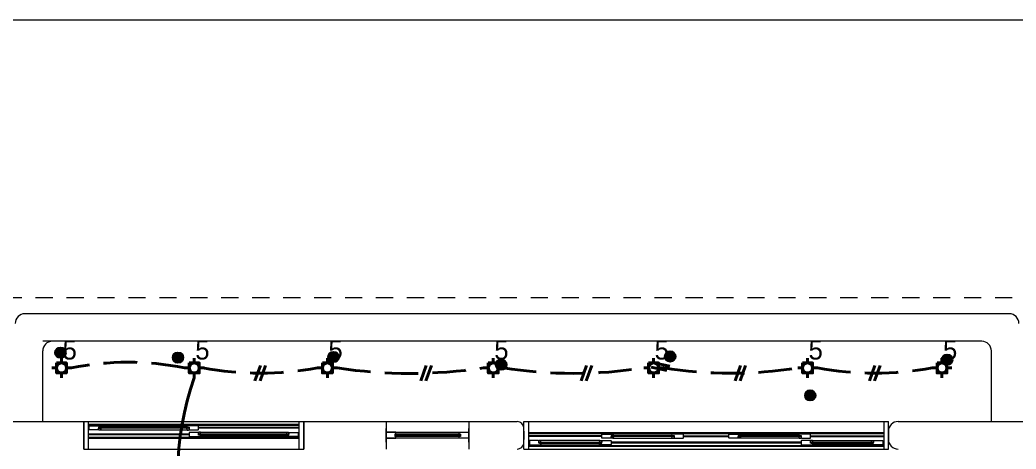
# Model space of a CAD drawing. Header units: metres. Extents: x 14 to 2416, y -346 to 476.
# Drawn here: x 137.16 to 144.4, y -66.27 to -63.15 of the extents above; entities that cross this region are included whole.
import ezdxf

# ---------------------------------------------------------------- set-up
doc = ezdxf.new("R2010")
doc.units = ezdxf.units.M
for name, pattern in [('0', [0]), ('Dash Style-2', [0.694425, 0.48607, -0.208355]), ('HIDDEN2', [0.1875, 0.125, -0.0625])]:
    doc.linetypes.add(name, pattern=pattern)
doc.layers.get('0').update_dxf_attribs({"linetype": '0', "lineweight": 20})
doc.layers.get('Defpoints').update_dxf_attribs({"color": 6})
for name, color, linetype, lineweight in [('A-ANNO-TEXT', 20, 'Continuous', 13), ('A-DOOR', 35, 'Continuous', 5), ('A-WALL', 250, 'Continuous', 20), ('cristales', 131, 'Continuous', 0), ('E Salida Luces', 22, 'Continuous', 40), ('E Tuberia Emp Losa', 22, 'Continuous', 40), ('E Tuberia Emp Piso', 24, 'Dash Style-2', 40), ('muros bajitos', 252, 'Continuous', 5), ('piscina', 131, 'Continuous', 0)]:
    doc.layers.add(name, color=color, linetype=linetype, lineweight=lineweight)
doc.layers.add('MAVA Luminarias', color=1, linetype='Continuous')
doc.layers.add('Techos 1', color=7, linetype='HIDDEN2', lineweight=9, true_color=0x42391a)
doc.styles.add('CENTURY GOTHIC', font='GOTHIC.TTF')

# ---------------------------------------------------------------- blocks, each defined once
blk = doc.blocks.new('piso')
at = {"layer": 'MAVA Luminarias', "transparency": 33554687}
blk.add_hatch(color=6, dxfattribs=at).paths.add_polyline_path([(513802.922, 2035255.174, 1), (513803.034, 2035255.174, 1)])
at = {"layer": 'MAVA Luminarias', "color": 6, "transparency": 33554687}
blk.add_circle((513802.978, 2035255.174), 0.0562, dxfattribs=at)
blk = doc.blocks.new('A$C432191ae')
at = {"layer": 'A-DOOR'}
for p, q in [((0, 0.2), (1.6, 0.2)), ((0, 0.2), (0, 0)), ((0.034, 0), (0.034, 0.2)), ((0.034, 0.18), (1.566, 0.18)), ((0.04, 0.1675), (0.0415, 0.169)), ((0.04, 0.1405), (0.04, 0.1675)), ((0.0415, 0.169), (0.1221, 0.169)), ((0.1255, 0.158), (0.108, 0.158)), ((0.108, 0.158), (0.108, 0.1405)), ((0.108, 0.155), (0.113, 0.155)), ((0.108, 0.155), (0.113, 0.155)), ((0.113, 0.157), (0.119, 0.153)), ((0.113, 0.153), (0.119, 0.157)), ((0.1221, 0.169), (0.124, 0.1675)), ((0.1221, 0.169), (0.7519, 0.169)), ((0.124, 0.1675), (0.126, 0.1595)), ((0.126, 0.1585), (0.1255, 0.158)), ((0.126, 0.1595), (0.126, 0.1585)), ((0.75, 0.1675), (0.748, 0.1595)), ((0.748, 0.1595), (0.748, 0.1585)), ((0.748, 0.1585), (0.7485, 0.158)), ((0.7485, 0.158), (0.766, 0.158)), ((0.7519, 0.169), (0.75, 0.1675)), ((0.8325, 0.169), (0.7519, 0.169)), ((0.761, 0.157), (0.755, 0.153)), ((0.761, 0.153), (0.755, 0.157)), ((0.766, 0.155), (0.761, 0.155)), ((0.766, 0.155), (0.761, 0.155)), ((0.766, 0.158), (0.766, 0.1405)), ((0.834, 0.1675), (0.8325, 0.169)), ((0.834, 0.1405), (0.834, 0.1675)), ((1.566, 0), (1.566, 0.2)), ((1.6, 0.2), (1.6, 0)), ((0.034, 0.08), (1.566, 0.08)), ((0.0415, 0.139), (0.04, 0.1405)), ((0.1065, 0.139), (0.0415, 0.139)), ((0.108, 0.1405), (0.1065, 0.139)), ((0.7528, 0.138), (0.1212, 0.138)), ((0.766, 0.1405), (0.7675, 0.139)), ((0.7675, 0.121), (0.766, 0.1195)), ((0.766, 0.1195), (0.766, 0.0925)), ((0.766, 0.0925), (0.7675, 0.091)), ((0.7675, 0.139), (0.8325, 0.139)), ((0.8325, 0.121), (0.7675, 0.121)), ((0.7675, 0.091), (0.8481, 0.091)), ((0.834, 0.1405), (0.8325, 0.139)), ((0.834, 0.1195), (0.8325, 0.121)), ((0.834, 0.102), (0.834, 0.1195)), ((0.834, 0.105), (0.839, 0.105)), ((0.834, 0.105), (0.839, 0.105)), ((0.8515, 0.102), (0.834, 0.102)), ((0.839, 0.103), (0.845, 0.107)), ((0.839, 0.107), (0.845, 0.103)), ((0.8472, 0.122), (1.4788, 0.122)), ((0.8481, 0.091), (0.85, 0.0925)), ((1.4779, 0.091), (0.8481, 0.091)), ((0.85, 0.0925), (0.852, 0.1005)), ((0.852, 0.1015), (0.8515, 0.102)), ((0.852, 0.1005), (0.852, 0.1015)), ((1.474, 0.1015), (1.4745, 0.102)), ((1.474, 0.1005), (1.474, 0.1015)), ((1.476, 0.0925), (1.474, 0.1005)), ((1.4745, 0.102), (1.492, 0.102)), ((1.4779, 0.091), (1.476, 0.0925)), ((1.5585, 0.091), (1.4779, 0.091)), ((1.487, 0.103), (1.481, 0.107)), ((1.487, 0.107), (1.481, 0.103)), ((1.492, 0.105), (1.487, 0.105)), ((1.492, 0.105), (1.487, 0.105)), ((1.492, 0.1195), (1.4935, 0.121)), ((1.492, 0.102), (1.492, 0.1195)), ((1.4935, 0.121), (1.5585, 0.121)), ((1.5585, 0.121), (1.56, 0.1195)), ((1.56, 0.0925), (1.5585, 0.091)), ((1.56, 0.1195), (1.56, 0.0925)), ((0, 0), (1.6, 0))]:
    blk.add_line(p, q, dxfattribs=at)
at = {"layer": 'A-DOOR', "color": 8}
for p, q in [((0.034, 0.174), (1.566, 0.174)), ((1.566, 0.157), (0.834, 0.157)), ((1.566, 0.151), (0.834, 0.151)), ((0.766, 0.109), (0.034, 0.109)), ((0.766, 0.103), (0.034, 0.103)), ((0.034, 0.086), (1.566, 0.086))]:
    blk.add_line(p, q, dxfattribs=at)
at = {"layer": 'A-DOOR'}
for points in [[(0.108, 0.155), (0.113, 0.155), (0.113, 0.155), (0.108, 0.155)], [(0.113, 0.157), (0.119, 0.157), (0.119, 0.153), (0.113, 0.153)], [(0.113, 0.157), (0.761, 0.157), (0.761, 0.153), (0.113, 0.153)], [(0.1255, 0.158), (0.1135, 0.158), (0.1135, 0.157), (0.1255, 0.157)], [(0.1255, 0.153), (0.1135, 0.153), (0.1135, 0.152), (0.1255, 0.152)], [(0.119, 0.157), (0.124, 0.157), (0.124, 0.153), (0.119, 0.153)], [(0.7485, 0.158), (0.7605, 0.158), (0.7605, 0.157), (0.7485, 0.157)], [(0.7485, 0.153), (0.7605, 0.153), (0.7605, 0.152), (0.7485, 0.152)], [(0.755, 0.157), (0.75, 0.157), (0.75, 0.153), (0.755, 0.153)], [(0.761, 0.157), (0.755, 0.157), (0.755, 0.153), (0.761, 0.153)], [(0.766, 0.155), (0.761, 0.155), (0.761, 0.155), (0.766, 0.155)], [(0.834, 0.105), (0.839, 0.105), (0.839, 0.105), (0.834, 0.105)], [(1.487, 0.103), (0.839, 0.103), (0.839, 0.107), (1.487, 0.107)], [(0.839, 0.103), (0.845, 0.103), (0.845, 0.107), (0.839, 0.107)], [(0.8515, 0.107), (0.8395, 0.107), (0.8395, 0.108), (0.8515, 0.108)], [(0.8515, 0.102), (0.8395, 0.102), (0.8395, 0.103), (0.8515, 0.103)], [(0.845, 0.103), (0.85, 0.103), (0.85, 0.107), (0.845, 0.107)], [(1.4745, 0.107), (1.4865, 0.107), (1.4865, 0.108), (1.4745, 0.108)], [(1.4745, 0.102), (1.4865, 0.102), (1.4865, 0.103), (1.4745, 0.103)], [(1.481, 0.103), (1.476, 0.103), (1.476, 0.107), (1.481, 0.107)], [(1.487, 0.103), (1.481, 0.103), (1.481, 0.107), (1.487, 0.107)], [(1.492, 0.105), (1.487, 0.105), (1.487, 0.105), (1.492, 0.105)]]:
    blk.add_lwpolyline(points, close=True, dxfattribs=at)
for points in [[(0.1101, 0.1395, 0.341999), (0.1082, 0.141), (0.108, 0.1413), (0.108, 0.151), (0.109, 0.152), (0.126, 0.152), (0.126, 0.1515), (0.1227, 0.1391, -0.339454), (0.1212, 0.138), (0.1121, 0.138, -0.341999)], [(0.7639, 0.1395, -0.341999), (0.7658, 0.141), (0.766, 0.1413), (0.766, 0.151), (0.765, 0.152), (0.748, 0.152), (0.748, 0.1515), (0.7513, 0.1391, 0.339454), (0.7528, 0.138), (0.7619, 0.138, 0.341999)], [(0.8361, 0.1205, -0.341999), (0.8342, 0.119), (0.834, 0.1187), (0.834, 0.109), (0.835, 0.108), (0.852, 0.108), (0.852, 0.1085), (0.8487, 0.1209, 0.339454), (0.8472, 0.122), (0.8381, 0.122, 0.341999)], [(1.4899, 0.1205, 0.341999), (1.4918, 0.119), (1.492, 0.1187), (1.492, 0.109), (1.491, 0.108), (1.474, 0.108), (1.474, 0.1085), (1.4773, 0.1209, -0.339454), (1.4788, 0.122), (1.4879, 0.122, -0.341999)]]:
    blk.add_lwpolyline(points, format="xyb", close=True, dxfattribs=at)
at = {"layer": 'A-DOOR', "color": 7}
for points in [[(0.113, 0.153), (0.761, 0.153), (0.761, 0.157), (0.113, 0.157)], [(1.487, 0.107), (0.839, 0.107), (0.839, 0.103), (1.487, 0.103)]]:
    blk.add_lwpolyline(points, close=True, dxfattribs=at)
at = {"layer": 'cristales', "const_width": 0.004}
for points in [[(0.124, 0.155), (0.75, 0.155)], [(1.476, 0.105), (0.85, 0.105)]]:
    blk.add_lwpolyline(points, dxfattribs=at)
blk = doc.blocks.new('A$C99684e29')
at = {"layer": 'A-DOOR'}
for p, q in [((0, 0.2), (2.65, 0.2)), ((0, 0), (0, 0.2)), ((0.034, 0.2), (0.034, 0)), ((2.616, 0.2), (2.616, 0)), ((2.65, 0), (2.65, 0.2)), ((0.034, 0.12), (2.616, 0.12)), ((0.566, 0.1075), (0.5675, 0.109)), ((0.566, 0.0805), (0.566, 0.1075)), ((0.5675, 0.079), (0.566, 0.0805)), ((0.5675, 0.109), (0.6481, 0.109)), ((0.6325, 0.079), (0.5675, 0.079)), ((0.634, 0.0805), (0.6325, 0.079)), ((0.6515, 0.098), (0.634, 0.098)), ((0.634, 0.098), (0.634, 0.0805)), ((0.634, 0.095), (0.639, 0.095)), ((0.634, 0.095), (0.639, 0.095)), ((0.639, 0.097), (0.645, 0.093)), ((0.639, 0.093), (0.645, 0.097)), ((0.6472, 0.078), (1.0788, 0.078)), ((0.6481, 0.109), (0.65, 0.1075)), ((1.0779, 0.109), (0.6481, 0.109)), ((0.65, 0.1075), (0.652, 0.0995)), ((0.652, 0.0985), (0.6515, 0.098)), ((0.652, 0.0995), (0.652, 0.0985)), ((1.076, 0.1075), (1.074, 0.0995)), ((1.074, 0.0995), (1.074, 0.0985)), ((1.074, 0.0985), (1.0745, 0.098)), ((1.0745, 0.098), (1.092, 0.098)), ((1.0779, 0.109), (1.076, 0.1075)), ((1.1585, 0.109), (1.0779, 0.109)), ((1.087, 0.097), (1.081, 0.093)), ((1.087, 0.093), (1.081, 0.097)), ((1.092, 0.095), (1.087, 0.095)), ((1.092, 0.095), (1.087, 0.095)), ((1.092, 0.098), (1.092, 0.0805)), ((1.092, 0.0805), (1.0935, 0.079)), ((1.0935, 0.079), (1.1585, 0.079)), ((1.16, 0.1075), (1.1585, 0.109)), ((1.1585, 0.079), (1.16, 0.0805)), ((1.16, 0.0805), (1.16, 0.1075)), ((1.49, 0.1075), (1.4915, 0.109)), ((1.49, 0.0805), (1.49, 0.1075)), ((1.4915, 0.079), (1.49, 0.0805)), ((1.4915, 0.109), (1.5721, 0.109)), ((1.5565, 0.079), (1.4915, 0.079)), ((1.558, 0.0805), (1.5565, 0.079)), ((1.5755, 0.098), (1.558, 0.098)), ((1.558, 0.098), (1.558, 0.0805)), ((1.558, 0.095), (1.563, 0.095)), ((1.558, 0.095), (1.563, 0.095)), ((1.563, 0.097), (1.569, 0.093)), ((1.563, 0.093), (1.569, 0.097)), ((2.0028, 0.078), (1.5712, 0.078)), ((1.5721, 0.109), (1.574, 0.1075)), ((1.5721, 0.109), (2.0019, 0.109)), ((1.574, 0.1075), (1.576, 0.0995)), ((1.576, 0.0985), (1.5755, 0.098)), ((1.576, 0.0995), (1.576, 0.0985)), ((2, 0.1075), (1.998, 0.0995)), ((1.998, 0.0995), (1.998, 0.0985)), ((1.998, 0.0985), (1.9985, 0.098)), ((1.9985, 0.098), (2.016, 0.098)), ((2.0019, 0.109), (2, 0.1075)), ((2.0825, 0.109), (2.0019, 0.109)), ((2.011, 0.097), (2.005, 0.093)), ((2.011, 0.093), (2.005, 0.097)), ((2.016, 0.095), (2.011, 0.095)), ((2.016, 0.095), (2.011, 0.095)), ((2.016, 0.098), (2.016, 0.0805)), ((2.016, 0.0805), (2.0175, 0.079)), ((2.0175, 0.079), (2.0825, 0.079)), ((2.084, 0.1075), (2.0825, 0.109)), ((2.0825, 0.079), (2.084, 0.0805)), ((2.084, 0.0805), (2.084, 0.1075)), ((0, 0), (2.65, 0)), ((0.034, 0.02), (2.616, 0.02)), ((0.0415, 0.061), (0.04, 0.0595)), ((0.04, 0.0595), (0.04, 0.0325)), ((0.04, 0.0325), (0.0415, 0.031)), ((0.1065, 0.061), (0.0415, 0.061)), ((0.0415, 0.031), (0.1221, 0.031)), ((0.108, 0.0595), (0.1065, 0.061)), ((0.108, 0.042), (0.108, 0.0595)), ((0.108, 0.045), (0.113, 0.045)), ((0.108, 0.045), (0.113, 0.045)), ((0.1255, 0.042), (0.108, 0.042)), ((0.113, 0.043), (0.119, 0.047)), ((0.113, 0.047), (0.119, 0.043)), ((0.5528, 0.062), (0.1212, 0.062)), ((0.1221, 0.031), (0.124, 0.0325)), ((0.1221, 0.031), (0.5519, 0.031)), ((0.124, 0.0325), (0.126, 0.0405)), ((0.126, 0.0415), (0.1255, 0.042)), ((0.126, 0.0405), (0.126, 0.0415)), ((0.548, 0.0415), (0.5485, 0.042)), ((0.548, 0.0405), (0.548, 0.0415)), ((0.55, 0.0325), (0.548, 0.0405)), ((0.5485, 0.042), (0.566, 0.042)), ((0.5519, 0.031), (0.55, 0.0325)), ((0.6325, 0.031), (0.5519, 0.031)), ((0.561, 0.043), (0.555, 0.047)), ((0.561, 0.047), (0.555, 0.043)), ((0.566, 0.045), (0.561, 0.045)), ((0.566, 0.045), (0.561, 0.045)), ((0.566, 0.0595), (0.5675, 0.061)), ((0.566, 0.042), (0.566, 0.0595)), ((0.5675, 0.061), (0.6325, 0.061)), ((0.634, 0.0595), (0.6325, 0.061)), ((0.634, 0.0325), (0.6325, 0.031)), ((0.634, 0.0595), (0.634, 0.0325)), ((2.016, 0.0595), (2.0175, 0.061)), ((2.016, 0.0595), (2.016, 0.0325)), ((2.016, 0.0325), (2.0175, 0.031)), ((2.0825, 0.061), (2.0175, 0.061)), ((2.0175, 0.031), (2.0981, 0.031)), ((2.084, 0.0595), (2.0825, 0.061)), ((2.084, 0.042), (2.084, 0.0595)), ((2.084, 0.045), (2.089, 0.045)), ((2.084, 0.045), (2.089, 0.045)), ((2.1015, 0.042), (2.084, 0.042)), ((2.089, 0.043), (2.095, 0.047)), ((2.089, 0.047), (2.095, 0.043)), ((2.0972, 0.062), (2.5288, 0.062)), ((2.0981, 0.031), (2.1, 0.0325)), ((2.5279, 0.031), (2.0981, 0.031)), ((2.1, 0.0325), (2.102, 0.0405)), ((2.102, 0.0415), (2.1015, 0.042)), ((2.102, 0.0405), (2.102, 0.0415)), ((2.524, 0.0415), (2.5245, 0.042)), ((2.524, 0.0405), (2.524, 0.0415)), ((2.526, 0.0325), (2.524, 0.0405)), ((2.5245, 0.042), (2.542, 0.042)), ((2.5279, 0.031), (2.526, 0.0325)), ((2.6085, 0.031), (2.5279, 0.031)), ((2.537, 0.043), (2.531, 0.047)), ((2.537, 0.047), (2.531, 0.043)), ((2.542, 0.045), (2.537, 0.045)), ((2.542, 0.045), (2.537, 0.045)), ((2.542, 0.0595), (2.5435, 0.061)), ((2.542, 0.042), (2.542, 0.0595)), ((2.5435, 0.061), (2.6085, 0.061)), ((2.6085, 0.061), (2.61, 0.0595)), ((2.61, 0.0325), (2.6085, 0.031)), ((2.61, 0.0595), (2.61, 0.0325))]:
    blk.add_line(p, q, dxfattribs=at)
at = {"layer": 'A-DOOR', "color": 8}
for p, q in [((0.034, 0.114), (2.616, 0.114)), ((0.566, 0.097), (0.034, 0.097)), ((0.566, 0.091), (0.034, 0.091)), ((1.16, 0.097), (1.49, 0.097)), ((1.16, 0.091), (1.49, 0.091)), ((2.084, 0.097), (2.616, 0.097)), ((2.084, 0.091), (2.616, 0.091)), ((0.034, 0.026), (2.616, 0.026)), ((2.016, 0.049), (0.634, 0.049)), ((2.016, 0.043), (0.634, 0.043))]:
    blk.add_line(p, q, dxfattribs=at)
at = {"layer": 'A-DOOR'}
for points in [[(0.634, 0.095), (0.639, 0.095), (0.639, 0.095), (0.634, 0.095)], [(1.087, 0.097), (0.639, 0.097), (0.639, 0.093), (1.087, 0.093)], [(0.639, 0.097), (0.645, 0.097), (0.645, 0.093), (0.639, 0.093)], [(0.6515, 0.098), (0.6395, 0.098), (0.6395, 0.097), (0.6515, 0.097)], [(0.6515, 0.093), (0.6395, 0.093), (0.6395, 0.092), (0.6515, 0.092)], [(0.645, 0.097), (0.65, 0.097), (0.65, 0.093), (0.645, 0.093)], [(1.0745, 0.098), (1.0865, 0.098), (1.0865, 0.097), (1.0745, 0.097)], [(1.0745, 0.093), (1.0865, 0.093), (1.0865, 0.092), (1.0745, 0.092)], [(1.081, 0.097), (1.076, 0.097), (1.076, 0.093), (1.081, 0.093)], [(1.087, 0.097), (1.081, 0.097), (1.081, 0.093), (1.087, 0.093)], [(1.092, 0.095), (1.087, 0.095), (1.087, 0.095), (1.092, 0.095)], [(1.558, 0.095), (1.563, 0.095), (1.563, 0.095), (1.558, 0.095)], [(1.563, 0.097), (1.569, 0.097), (1.569, 0.093), (1.563, 0.093)], [(1.563, 0.097), (2.011, 0.097), (2.011, 0.093), (1.563, 0.093)], [(1.5755, 0.098), (1.5635, 0.098), (1.5635, 0.097), (1.5755, 0.097)], [(1.5755, 0.093), (1.5635, 0.093), (1.5635, 0.092), (1.5755, 0.092)], [(1.569, 0.097), (1.574, 0.097), (1.574, 0.093), (1.569, 0.093)], [(1.9985, 0.098), (2.0105, 0.098), (2.0105, 0.097), (1.9985, 0.097)], [(1.9985, 0.093), (2.0105, 0.093), (2.0105, 0.092), (1.9985, 0.092)], [(2.005, 0.097), (2, 0.097), (2, 0.093), (2.005, 0.093)], [(2.011, 0.097), (2.005, 0.097), (2.005, 0.093), (2.011, 0.093)], [(2.016, 0.095), (2.011, 0.095), (2.011, 0.095), (2.016, 0.095)], [(0.108, 0.045), (0.113, 0.045), (0.113, 0.045), (0.108, 0.045)], [(0.113, 0.043), (0.119, 0.043), (0.119, 0.047), (0.113, 0.047)], [(0.113, 0.043), (0.561, 0.043), (0.561, 0.047), (0.113, 0.047)], [(0.1255, 0.047), (0.1135, 0.047), (0.1135, 0.048), (0.1255, 0.048)], [(0.1255, 0.042), (0.1135, 0.042), (0.1135, 0.043), (0.1255, 0.043)], [(0.119, 0.043), (0.124, 0.043), (0.124, 0.047), (0.119, 0.047)], [(0.5485, 0.047), (0.5605, 0.047), (0.5605, 0.048), (0.5485, 0.048)], [(0.5485, 0.042), (0.5605, 0.042), (0.5605, 0.043), (0.5485, 0.043)], [(0.555, 0.043), (0.55, 0.043), (0.55, 0.047), (0.555, 0.047)], [(0.561, 0.043), (0.555, 0.043), (0.555, 0.047), (0.561, 0.047)], [(0.566, 0.045), (0.561, 0.045), (0.561, 0.045), (0.566, 0.045)], [(2.084, 0.045), (2.089, 0.045), (2.089, 0.045), (2.084, 0.045)], [(2.537, 0.043), (2.089, 0.043), (2.089, 0.047), (2.537, 0.047)], [(2.089, 0.043), (2.095, 0.043), (2.095, 0.047), (2.089, 0.047)], [(2.1015, 0.047), (2.0895, 0.047), (2.0895, 0.048), (2.1015, 0.048)], [(2.1015, 0.042), (2.0895, 0.042), (2.0895, 0.043), (2.1015, 0.043)], [(2.095, 0.043), (2.1, 0.043), (2.1, 0.047), (2.095, 0.047)], [(2.5245, 0.047), (2.5365, 0.047), (2.5365, 0.048), (2.5245, 0.048)], [(2.5245, 0.042), (2.5365, 0.042), (2.5365, 0.043), (2.5245, 0.043)], [(2.531, 0.043), (2.526, 0.043), (2.526, 0.047), (2.531, 0.047)], [(2.537, 0.043), (2.531, 0.043), (2.531, 0.047), (2.537, 0.047)], [(2.542, 0.045), (2.537, 0.045), (2.537, 0.045), (2.542, 0.045)]]:
    blk.add_lwpolyline(points, close=True, dxfattribs=at)
for points in [[(0.6361, 0.0795, 0.341999), (0.6342, 0.081), (0.634, 0.0813), (0.634, 0.091), (0.635, 0.092), (0.652, 0.092), (0.652, 0.0915), (0.6487, 0.0791, -0.339454), (0.6472, 0.078), (0.6381, 0.078, -0.341999)], [(1.0899, 0.0795, -0.341999), (1.0918, 0.081), (1.092, 0.0813), (1.092, 0.091), (1.091, 0.092), (1.074, 0.092), (1.074, 0.0915), (1.0773, 0.0791, 0.339454), (1.0788, 0.078), (1.0879, 0.078, 0.341999)], [(1.5601, 0.0795, 0.341999), (1.5582, 0.081), (1.558, 0.0813), (1.558, 0.091), (1.559, 0.092), (1.576, 0.092), (1.576, 0.0915), (1.5727, 0.0791, -0.339454), (1.5712, 0.078), (1.5621, 0.078, -0.341999)], [(2.0139, 0.0795, -0.341999), (2.0158, 0.081), (2.016, 0.0813), (2.016, 0.091), (2.015, 0.092), (1.998, 0.092), (1.998, 0.0915), (2.0013, 0.0791, 0.339454), (2.0028, 0.078), (2.0119, 0.078, 0.341999)], [(0.1101, 0.0605, -0.341999), (0.1082, 0.059), (0.108, 0.0587), (0.108, 0.049), (0.109, 0.048), (0.126, 0.048), (0.126, 0.0485), (0.1227, 0.0609, 0.339454), (0.1212, 0.062), (0.1121, 0.062, 0.341999)], [(0.5639, 0.0605, 0.341999), (0.5658, 0.059), (0.566, 0.0587), (0.566, 0.049), (0.565, 0.048), (0.548, 0.048), (0.548, 0.0485), (0.5513, 0.0609, -0.339454), (0.5528, 0.062), (0.5619, 0.062, -0.341999)], [(2.0861, 0.0605, -0.341999), (2.0842, 0.059), (2.084, 0.0587), (2.084, 0.049), (2.085, 0.048), (2.102, 0.048), (2.102, 0.0485), (2.0987, 0.0609, 0.339454), (2.0972, 0.062), (2.0881, 0.062, 0.341999)], [(2.5399, 0.0605, 0.341999), (2.5418, 0.059), (2.542, 0.0587), (2.542, 0.049), (2.541, 0.048), (2.524, 0.048), (2.524, 0.0485), (2.5273, 0.0609, -0.339454), (2.5288, 0.062), (2.5379, 0.062, -0.341999)]]:
    blk.add_lwpolyline(points, format="xyb", close=True, dxfattribs=at)
at = {"layer": 'A-DOOR', "color": 7}
for points in [[(1.087, 0.093), (0.639, 0.093), (0.639, 0.097), (1.087, 0.097)], [(1.563, 0.093), (2.011, 0.093), (2.011, 0.097), (1.563, 0.097)], [(0.113, 0.047), (0.561, 0.047), (0.561, 0.043), (0.113, 0.043)], [(2.537, 0.047), (2.089, 0.047), (2.089, 0.043), (2.537, 0.043)]]:
    blk.add_lwpolyline(points, close=True, dxfattribs=at)
at = {"layer": 'cristales', "const_width": 0.004}
for points in [[(1.076, 0.095), (0.65, 0.095)], [(1.574, 0.095), (2, 0.095)], [(0.124, 0.045), (0.55, 0.045)], [(2.526, 0.045), (2.1, 0.045)]]:
    blk.add_lwpolyline(points, dxfattribs=at)
blk = doc.blocks.new('PL BASE 2N NASAS 09')
at = {"layer": 'A-DOOR'}
for p, q in [((165.3976, -5.2117), (165.9976, -5.2117)), ((165.3976, -5.2902), (165.9976, -5.2902)), ((165.9976, -5.3332), (165.3976, -5.3332)), ((165.9363, -5.303), (165.4589, -5.303)), ((165.4589, -5.303), (165.4589, -5.3204)), ((165.9363, -5.3204), (165.4589, -5.3204)), ((165.9363, -5.303), (165.9363, -5.3204))]:
    blk.add_line(p, q, dxfattribs=at)
for points in [[(165.4676, -5.303), (165.4676, -5.2902), (165.3976, -5.2902), (165.3976, -5.3332), (165.4676, -5.3332), (165.4676, -5.3204)], [(165.9276, -5.303), (165.9276, -5.2902), (165.9976, -5.2902), (165.9976, -5.3332), (165.9276, -5.3332), (165.9276, -5.3204)]]:
    blk.add_lwpolyline(points, dxfattribs=at)
at = {"layer": 'A-WALL'}
for p, q in [((158.4175, -5.2117), (163.1975, -5.2117)), ((163.1975, -5.4117), (163.1975, -5.2117)), ((164.7975, -5.2117), (165.3976, -5.2117)), ((164.7975, -5.4117), (164.7975, -5.2117)), ((165.3976, -5.2117), (165.3976, -5.4117)), ((165.9976, -5.2117), (166.3476, -5.2117)), ((165.9976, -5.2117), (165.9976, -5.4117)), ((169.1176, -5.2117), (171.1475, -5.2117)), ((165.3976, -5.3617), (165.3976, -5.2617)), ((165.9976, -5.3617), (165.9976, -5.2617)), ((166.3976, -5.2817), (166.3976, -5.3417)), ((169.0476, -5.2817), (169.0476, -5.3417))]:
    blk.add_line(p, q, dxfattribs=at)
for centre, radius, start, end in [((166.3476, -5.2617), 0.05, 0.06921, 89.99997), ((169.1176, -5.2817), 0.07, 90, 180), ((169.1176, -5.3417), 0.07, 180, 270), ((166.3476, -5.3617), 0.05, 269.99997, 0.00005)]:
    blk.add_arc(centre, radius, start, end, dxfattribs=at)
at = {"layer": 'muros bajitos'}
for p, q in [((169.926, -4.4291), (162.7698, -4.4291)), ((169.726, -4.6291), (162.9698, -4.6291)), ((162.8998, -5.2117), (162.8998, -4.6991)), ((169.796, -5.2117), (169.796, -4.6991))]:
    blk.add_line(p, q, dxfattribs=at)
for centre, start, end in [((162.7698, -4.4991), 90, 180), ((169.926, -4.4991), 0, 90), ((162.9698, -4.6991), 90, 180), ((169.726, -4.6991), 0, 90)]:
    blk.add_arc(centre, 0.07, start, end, dxfattribs=at)
at = {"layer": 'piscina', "const_width": 0.01}
blk.add_lwpolyline([(165.4589, -5.3117), (165.9363, -5.3117)], dxfattribs=at)
at = {"layer": 'Techos 1'}
blk.add_line((157.4475, -4.3117), (185.4975, -4.3117), dxfattribs=at)
at = {"color": 1}
for name, p in [('A$C432191ae', (163.1975, -5.4117)), ('A$C99684e29', (166.3976, -5.4117))]:
    blk.add_blockref(name, p, dxfattribs=at)
blk = doc.blocks.new('PL MUEBLES 2N NASAS 09')
at = {"layer": 'muros bajitos'}
for p, q in [((214.694, 58.0879), (212.814, 58.0879)), ((212.814, 57.5053), (214.764, 57.5053))]:
    blk.add_line(p, q, dxfattribs=at)
blk.add_blockref('PL BASE 2N NASAS 09', (49.9143, 62.717))
blk = doc.blocks.new('A$C595364de')
blk.add_blockref('PL MUEBLES 2N NASAS 09', (-199.5618, -36.6052))
blk = doc.blocks.new('Luz LED 12V')
at = {"layer": 'E Salida Luces', "linetype": 'Continuous'}
for p, q in [((-0.358, 0.001), (-0.18, 0.001)), ((0, 0.358), (0, 0.181)), ((0.18, 0.001), (0.358, 0.001)), ((0, -0.179), (0, -0.357))]:
    blk.add_line(p, q, dxfattribs=at)
at = {"layer": 'E Salida Luces'}
blk.add_lwpolyline([(-0.18, 0.181), (0.18, 0.181), (0.18, -0.179), (-0.18, -0.179)], close=True, dxfattribs=at)
at = {"layer": 'E Salida Luces', "linetype": 'Continuous'}
blk.add_circle((0, 0.001), 0.18, dxfattribs=at)
blk = doc.blocks.new('*U370')
for p, q in [((0.03, 1.37), (-1.05, -1.48)), ((0.99, 1.37), (-0.09, -1.48))]:
    blk.add_line(p, q)
blk = doc.blocks.new('*U721')
at = {"xscale": 0.03937007874015749, "yscale": 0.03937007874015749, "zscale": 0.03937007874015749, "rotation": 114.8360148297677}
blk.add_blockref('*U370', (-0.0026, 0.0002), dxfattribs=at)
blk = doc.blocks.new('*U668')
at = {"xscale": 0.0393700787401575, "yscale": 0.0393700787401575, "zscale": 0.0393700787401575, "rotation": 236.3983548969728}
blk.add_blockref('*U370', (0.0012, -0.0023), dxfattribs=at)

msp = doc.modelspace()

# ---------------------------------------------------------------- linework, layer by layer
at = {"layer": 'Defpoints', "lineweight": 13}
msp.add_lwpolyline([(113.19, -63.1538), (169.4881, -63.1538), (169.4881, -103.9429), (113.19, -103.9429)], close=True, dxfattribs=at)
at = {"layer": 'E Salida Luces'}
msp.add_arc((140.3694, -66.4424), 2.0578, 160.43505, 199.25367, dxfattribs=at)
at = {"layer": 'E Tuberia Emp Piso', "ltscale": 0.5}
for centre, radius, start, end in [((137.948, -67.6816), 2.0416, 78.39085, 101.60915), ((138.9096, -63.4123), 2.3074, 259.58768, 280.41232), ((140.0011, -62.1567), 3.5649, 261.42674, 278.57326), ((141.1869, -62.378), 3.3431, 261.20306, 278.79694), ((142.3292, -62.6326), 3.088, 260.906, 279.094), ((143.3774, -63.4123), 2.3074, 259.58768, 280.41232)]:
    msp.add_arc(centre, radius, start, end, dxfattribs=at)

# ---------------------------------------------------------------- block references
at = {"layer": 'A-ANNO-TEXT'}
msp.add_blockref('A$C595364de', (124.0766, -86.9711), dxfattribs=at)
at = {"layer": 'E Salida Luces', "xscale": 0.2, "yscale": 0.2, "zscale": 0.2}
for p in [(137.4656, -65.6819), (138.4303, -65.6819), (139.3982, -65.6819), (140.6041, -65.6819), (141.7697, -65.6819), (142.8888, -65.6819), (143.8659, -65.6819)]:
    msp.add_blockref('Luz LED 12V', p, dxfattribs=at)
at = {"layer": 'E Tuberia Emp Losa'}
for name, p, xscale, yscale, zscale, rotation in [('*U668', (141.8188, -65.6727), -0.9842519685039596, 0.9842519685039596, 0.9842519685039597, 113.1031866741632), ('*U721', (138.9096, -65.7197), 0.9842519685039481, 0.9842519685039481, 0.9842519685039481, 246.315101284278), ('*U721', (140.1155, -65.7197), 0.9842519685039481, 0.9842519685039481, 0.9842519685039481, 246.315101284278), ('*U721', (141.2811, -65.7197), 0.9842519685039481, 0.9842519685039481, 0.9842519685039481, 246.315101284278), ('*U721', (142.4003, -65.7197), 0.9842519685039481, 0.9842519685039481, 0.9842519685039481, 246.315101284278), ('*U721', (143.3774, -65.7197), 0.9842519685039481, 0.9842519685039481, 0.9842519685039481, 246.315101284278)]:
    msp.add_blockref(name, p, dxfattribs=dict(at, xscale=xscale, yscale=yscale, zscale=zscale, rotation=rotation))
at = {"layer": 'MAVA Luminarias', "xscale": 0.6780394422585752, "yscale": 0.6780394422585752, "zscale": 0.6780394422585752}
for p in [(-348241.2266, -1380048.8539), (-348240.3726, -1380048.8897), (-348239.2415, -1380048.8853), (-348236.7942, -1380048.8812), (-348234.7811, -1380048.9049), (-348238.0227, -1380048.9412), (-348235.7762, -1380049.1642)]:
    msp.add_blockref('piso', p, dxfattribs=at)

# ---------------------------------------------------------------- texts
at = {"layer": 'E Tuberia Emp Losa', "char_height": 0.14, "width": 0.276812, "attachment_point": 5, "style": 'CENTURY GOTHIC'}
for insert in [(137.5249, -65.5518), (138.4896, -65.5518), (139.4575, -65.5518), (140.6634, -65.5518), (141.8289, -65.5518), (142.9481, -65.5518), (143.9252, -65.5518)]:
    msp.add_mtext('5 ', dxfattribs=dict(at, insert=insert))

doc.saveas('drawing.dxf')
